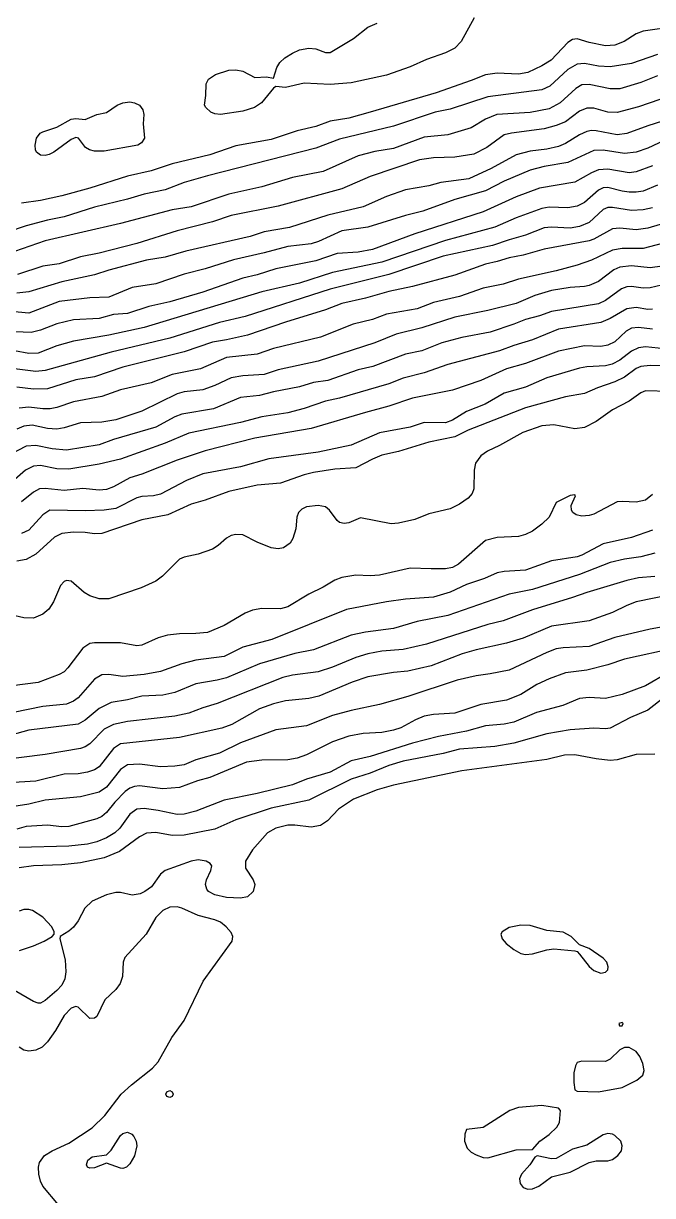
# Model space of a CAD drawing. Extents: x 474277 to 475042, y 254928 to 255625.
# Drawn here: x 474433.03 to 474453.52, y 255432.28 to 255470.44 of the extents above; entities that cross this region are included whole.
import ezdxf

# ---------------------------------------------------------------- set-up
doc = ezdxf.new("R2010")
doc.units = 0
doc.header["$MEASUREMENT"] = 0
doc.layers.add('BaseMapV2_DTM_export_MonNov09090547073261 — entities', color=1, linetype='CONTINUOUS')

msp = doc.modelspace()

# ---------------------------------------------------------------- linework, layer by layer
at = {"layer": 'BaseMapV2_DTM_export_MonNov09090547073261 — entities', "color": 15, "linetype": 'Continuous', "true_color": 0xb7484b}
for points in [[(474447.71, 255470.62, 90.5), (474447.29, 255469.853, 90.5), (474447.081, 255469.639, 90.5), (474446.775, 255469.485, 90.5), (474446.161, 255469.27, 90.5), (474445.625, 255469.022, 90.5), (474444.858, 255468.752, 90.5), (474443.708, 255468.507, 90.5), (474443.018, 255468.452, 90.5), (474442.174, 255468.498, 90.5), (474441.561, 255468.353, 90.5), (474441.254, 255468.383, 90.5), (474441.177, 255468.332, 90.5), (474440.787, 255467.859, 90.5), (474440.553, 255467.706, 90.5), (474440.181, 255467.588, 90.5), (474439.449, 255467.476, 90.5)], [(474454.289, 255470.336, 90.25), (474453.216, 255470.193, 90.25), (474452.986, 255470.1, 90.25), (474452.6, 255469.853, 90.25), (474452.295, 255469.728, 90.25), (474451.989, 255469.709, 90.25), (474451.452, 255469.817, 90.25), (474451.069, 255469.935, 90.25), (474450.915, 255469.92, 90.25), (474450.762, 255469.819, 90.25), (474450.219, 255469.239, 90.25), (474449.918, 255469.058, 90.25), (474449.458, 255468.847, 90.25), (474449.152, 255468.793, 90.25), (474448.462, 255468.82, 90.25), (474448.078, 255468.767, 90.25), (474447.618, 255468.578, 90.25), (474446.468, 255468.179, 90.25), (474444.321, 255467.548, 90.25), (474443.631, 255467.361, 90.25), (474443.018, 255467.258, 90.25), (474442.558, 255467.089, 90.25), (474441.944, 255466.946, 90.25), (474441.101, 255466.666, 90.25), (474439.951, 255466.459, 90.25), (474439.107, 255466.16, 90.25), (474437.88, 255465.868, 90.25), (474437.19, 255465.64, 90.25), (474436.423, 255465.462, 90.25), (474435.197, 255465.075, 90.25), (474434.277, 255464.824, 90.25), (474433.586, 255464.67, 90.25), (474432.973, 255464.585, 90.25)], [(474439.449, 255467.476, 90.5), (474439.26, 255467.495, 90.5), (474439.134, 255467.552, 90.5), (474438.967, 255467.706, 90.5), (474438.929, 255467.783, 90.5), (474438.975, 255468.089, 90.5), (474438.979, 255468.473, 90.5), (474439.062, 255468.626, 90.5), (474439.285, 255468.779, 90.5), (474439.721, 255468.915, 90.5), (474439.951, 255468.932, 90.5), (474440.181, 255468.881, 90.5), (474440.564, 255468.678, 90.5), (474440.947, 255468.698, 90.5), (474441.177, 255468.659, 90.5), (474441.281, 255469.009, 90.5), (474441.377, 255469.163, 90.5), (474441.548, 255469.316, 90.5), (474441.791, 255469.471, 90.5), (474442.021, 255469.576, 90.5), (474442.328, 255469.632, 90.5), (474442.558, 255469.615, 90.5), (474442.864, 255469.499, 90.5), (474443.018, 255469.495, 90.5), (474443.784, 255469.946, 90.5), (474444.244, 255470.321, 90.5), (474444.551, 255470.448, 90.5)], [(474453.676, 255469.427, 90), (474452.832, 255469.136, 90), (474452.142, 255469.026, 90), (474451.759, 255469.045, 90), (474451.299, 255469.138, 90), (474451.069, 255469.11, 90), (474450.762, 255468.936, 90), (474450.175, 255468.396, 90), (474449.918, 255468.28, 90), (474448.155, 255468.051, 90), (474446.928, 255467.651, 90), (474446.44, 255467.552, 90), (474445.088, 255467.099, 90), (474443.324, 255466.676, 90), (474442.558, 255466.377, 90), (474439.022, 255465.482, 90), (474438.264, 255465.263, 90), (474437.65, 255465.022, 90), (474436.96, 255464.876, 90), (474436.423, 255464.715, 90), (474435.35, 255464.462, 90), (474434.353, 255464.142, 90), (474433.816, 255464.037, 90), (474433.126, 255463.85, 90), (474432.513, 255463.64, 90)], [(474453.676, 255468.733, 89.75), (474453.139, 255468.514, 89.75), (474452.449, 255468.31, 89.75), (474452.142, 255468.307, 89.75), (474451.452, 255468.449, 89.75), (474451.222, 255468.436, 89.75), (474451.017, 255468.319, 89.75), (474450.515, 255467.859, 89.75), (474450.148, 255467.661, 89.75), (474449.535, 255467.535, 89.75), (474448.452, 255467.476, 89.75), (474448.08, 255467.322, 89.75), (474447.618, 255467.046, 89.75), (474446.851, 255466.817, 89.75), (474446.085, 255466.732, 89.75), (474445.088, 255466.364, 89.75), (474444.474, 255466.265, 89.75), (474443.938, 255466.13, 89.75), (474442.788, 255465.623, 89.75), (474441.791, 255465.424, 89.75), (474440.794, 255465.115, 89.75), (474439.721, 255464.884, 89.75), (474438.494, 255464.473, 89.75), (474437.88, 255464.374, 89.75), (474436.193, 255463.925, 89.75), (474433.74, 255463.366, 89.75), (474432.743, 255463.016, 89.75)], [(474453.752, 255467.959, 89.5), (474453.062, 255467.726, 89.5), (474452.372, 255467.54, 89.5), (474452.065, 255467.553, 89.5), (474451.605, 255467.686, 89.5), (474451.375, 255467.685, 89.5), (474451.145, 255467.586, 89.5), (474450.685, 255467.239, 89.5), (474450.379, 255467.113, 89.5), (474449.995, 255467.007, 89.5), (474448.922, 255466.869, 89.5), (474448.692, 255466.809, 89.5), (474448.118, 255466.402, 89.5), (474447.695, 255466.185, 89.5), (474447.081, 255466.088, 89.5), (474446.391, 255466.06, 89.5), (474445.931, 255465.998, 89.5), (474444.321, 255465.458, 89.5), (474443.401, 255465.058, 89.5), (474441.331, 255464.489, 89.5), (474439.797, 255464.191, 89.5), (474439.184, 255463.978, 89.5), (474438.034, 255463.687, 89.5), (474436.73, 255463.274, 89.5), (474435.503, 255462.96, 89.5), (474434.89, 255462.836, 89.5), (474434.2, 255462.617, 89.5), (474433.663, 255462.542, 89.5), (474432.839, 255462.262, 89.5)], [(474433.874, 255466.172, 90.5), (474433.74, 255466.141, 90.5), (474433.586, 255466.155, 90.5), (474433.461, 255466.249, 90.5), (474433.424, 255466.326, 90.5), (474433.412, 255466.479, 90.5), (474433.456, 255466.709, 90.5), (474433.575, 255466.862, 90.5), (474433.663, 255466.913, 90.5), (474434.123, 255467.065, 90.5), (474434.583, 255467.326, 90.5), (474434.737, 255467.341, 90.5), (474435.043, 255467.312, 90.5), (474435.427, 255467.47, 90.5), (474435.733, 255467.535, 90.5), (474436.088, 255467.783, 90.5), (474436.272, 255467.859, 90.5), (474436.5, 255467.884, 90.5), (474436.653, 255467.859, 90.5), (474436.807, 255467.779, 90.5), (474436.918, 255467.629, 90.5), (474436.948, 255467.476, 90.5), (474436.932, 255467.169, 90.5), (474436.97, 255466.709, 90.5), (474436.877, 255466.556, 90.5), (474436.762, 255466.479, 90.5), (474435.657, 255466.286, 90.5), (474435.35, 255466.279, 90.5), (474435.186, 255466.326, 90.5), (474435.055, 255466.402, 90.5), (474434.823, 255466.709, 90.5), (474434.737, 255466.727, 90.5), (474434.583, 255466.658, 90.5), (474434.026, 255466.249, 90.5), (474433.874, 255466.172, 90.5)], [(474454.289, 255467.394, 89.25), (474453.369, 255467.106, 89.25), (474452.679, 255466.852, 89.25), (474452.372, 255466.817, 89.25), (474451.682, 255466.948, 89.25), (474451.529, 255466.956, 89.25), (474451.375, 255466.925, 89.25), (474451.145, 255466.818, 89.25), (474450.685, 255466.527, 89.25), (474450.455, 255466.429, 89.25), (474450.072, 255466.345, 89.25), (474449.535, 255466.286, 89.25), (474449.075, 255466.159, 89.25), (474448.269, 255465.712, 89.25), (474447.541, 255465.383, 89.25), (474446.621, 255465.259, 89.25), (474446.238, 255465.156, 89.25), (474445.471, 255465.018, 89.25), (474444.858, 255464.804, 89.25), (474444.091, 255464.472, 89.25), (474442.941, 255464.201, 89.25), (474441.698, 255463.795, 89.25), (474440.871, 255463.65, 89.25), (474440.411, 255463.504, 89.25), (474438.325, 255463.029, 89.25), (474437.65, 255462.829, 89.25), (474437.037, 255462.735, 89.25), (474435.81, 255462.411, 89.25), (474435.35, 255462.253, 89.25), (474434.277, 255462.031, 89.25), (474433.203, 255461.703, 89.25), (474432.82, 255461.66, 89.25)], [(474454.059, 255466.707, 89), (474453.369, 255466.374, 89), (474452.986, 255466.252, 89), (474452.602, 255466.207, 89), (474451.912, 255466.312, 89), (474451.605, 255466.301, 89), (474450.762, 255465.916, 89), (474449.995, 255465.78, 89), (474449.535, 255465.665, 89), (474448.692, 255465.304, 89), (474448.078, 255464.994, 89), (474447.081, 255464.705, 89), (474446.041, 255464.332, 89), (474445.471, 255464.191, 89), (474444.244, 255463.808, 89), (474443.401, 255463.691, 89), (474442.636, 255463.335, 89), (474442.404, 255463.259, 89), (474441.637, 255463.179, 89), (474440.871, 255462.97, 89), (474439.874, 255462.748, 89), (474438.954, 255462.449, 89), (474438.264, 255462.273, 89), (474437.344, 255461.959, 89), (474436.577, 255461.84, 89), (474435.81, 255461.526, 89), (474435.197, 255461.501, 89), (474434.2, 255461.385, 89), (474433.203, 255461.006, 89), (474432.283, 255461.091, 89)], [(474453.522, 255465.802, 88.75), (474452.986, 255465.603, 88.75), (474452.755, 255465.575, 88.75), (474452.065, 255465.69, 88.75), (474451.759, 255465.668, 88.75), (474451.529, 255465.581, 88.75), (474450.992, 255465.271, 88.75), (474449.842, 255465.075, 88.75), (474449.075, 255464.79, 88.75), (474448.002, 255464.308, 88.75), (474445.778, 255463.585, 88.75), (474444.398, 255463.081, 88.75), (474443.938, 255462.996, 88.75), (474443.248, 255462.949, 88.75), (474442.558, 255462.713, 88.75), (474441.254, 255462.454, 88.75), (474440.641, 255462.252, 88.75), (474440.181, 255462.151, 88.75), (474438.877, 255461.685, 88.75), (474437.804, 255461.381, 88.75), (474437.114, 255461.225, 88.75), (474436.423, 255460.994, 88.75), (474435.963, 255460.958, 88.75), (474435.503, 255460.838, 88.75), (474434.66, 255460.791, 88.75), (474434.123, 255460.66, 88.75), (474433.586, 255460.457, 88.75), (474433.28, 255460.376, 88.75), (474432.513, 255460.412, 88.75)], [(474453.676, 255465.171, 88.5), (474453.216, 255464.983, 88.5), (474452.986, 255464.944, 88.5), (474452.755, 255464.946, 88.5), (474452.525, 255464.975, 88.5), (474452.065, 255465.101, 88.5), (474451.912, 255465.092, 88.5), (474451.759, 255465.014, 88.5), (474451.299, 255464.605, 88.5), (474451.069, 255464.487, 88.5), (474450.762, 255464.441, 88.5), (474450.148, 255464.454, 88.5), (474449.918, 255464.41, 88.5), (474449.075, 255464.108, 88.5), (474448.385, 255463.803, 88.5), (474446.775, 255463.377, 88.5), (474444.704, 255462.667, 88.5), (474443.094, 255462.336, 88.5), (474442.021, 255461.986, 88.5), (474440.794, 255461.696, 88.5), (474436.96, 255460.543, 88.5), (474435.81, 255460.294, 88.5), (474434.66, 255460.096, 88.5), (474434.123, 255459.938, 88.5), (474433.51, 255459.702, 88.5), (474433.203, 255459.694, 88.5), (474432.743, 255459.783, 88.5)], [(474453.522, 255464.432, 88.25), (474453.216, 255464.376, 88.25), (474452.832, 255464.354, 88.25), (474452.219, 255464.451, 88.25), (474452.065, 255464.45, 88.25), (474451.912, 255464.384, 88.25), (474451.452, 255463.959, 88.25), (474451.145, 255463.823, 88.25), (474450.839, 255463.779, 88.25), (474450.225, 255463.806, 88.25), (474449.995, 255463.787, 88.25), (474449.382, 255463.545, 88.25), (474448.845, 255463.397, 88.25), (474448.308, 255463.206, 88.25), (474446.698, 255462.859, 88.25), (474444.935, 255462.263, 88.25), (474443.018, 255461.793, 88.25), (474440.257, 255460.898, 88.25), (474439.414, 255460.698, 88.25), (474437.804, 255460.191, 88.25), (474435.887, 255459.74, 88.25), (474433.74, 255459.139, 88.25), (474433.433, 255459.109, 88.25), (474432.743, 255459.199, 88.25)], [(474454.059, 255463.982, 88), (474453.369, 255463.775, 88), (474452.986, 255463.724, 88), (474452.449, 255463.777, 88), (474452.219, 255463.754, 88), (474451.605, 255463.415, 88), (474451.452, 255463.359, 88), (474449.995, 255463.094, 88), (474449.305, 255462.897, 88), (474448.845, 255462.81, 88), (474448.462, 255462.686, 88), (474448.078, 255462.607, 88), (474447.081, 255462.245, 88), (474445.701, 255461.88, 88), (474444.935, 255461.712, 88), (474444.168, 255461.49, 88), (474443.401, 255461.321, 88), (474442.864, 255461.119, 88), (474441.561, 255460.718, 88), (474440.334, 255460.295, 88), (474439.644, 255460.136, 88), (474439.184, 255460.066, 88), (474438.264, 255459.746, 88), (474436.27, 255459.247, 88), (474435.35, 255458.932, 88), (474434.737, 255458.838, 88), (474433.816, 255458.546, 88), (474433.356, 255458.53, 88), (474432.82, 255458.6, 88)], [(474454.289, 255463.392, 87.75), (474453.216, 255463.114, 87.75), (474452.525, 255463.115, 87.75), (474452.219, 255463.063, 87.75), (474451.529, 255462.731, 87.75), (474451.069, 255462.57, 87.75), (474450.379, 255462.383, 87.75), (474449.152, 255462.116, 87.75), (474448.652, 255461.955, 87.75), (474448.002, 255461.82, 87.75), (474447.235, 255461.55, 87.75), (474446.391, 255461.357, 87.75), (474445.855, 255461.151, 87.75), (474444.858, 255460.973, 87.75), (474444.398, 255460.796, 87.75), (474443.774, 255460.652, 87.75), (474442.711, 255460.22, 87.75), (474441.177, 255459.857, 87.75), (474440.641, 255459.67, 87.75), (474439.644, 255459.563, 87.75), (474438.8, 255459.192, 87.75), (474437.88, 255459.005, 87.75), (474437.19, 255458.735, 87.75), (474436.193, 255458.507, 87.75), (474435.58, 255458.291, 87.75), (474434.66, 255458.12, 87.75), (474434.123, 255457.937, 87.75), (474433.9, 255457.891, 87.75), (474433.663, 255457.891, 87.75), (474433.203, 255457.951, 87.75), (474432.896, 255457.914, 87.75)], [(474453.829, 255462.541, 87.5), (474453.446, 255462.486, 87.5), (474452.832, 255462.55, 87.5), (474452.449, 255462.509, 87.5), (474452.258, 255462.415, 87.5), (474451.759, 255462.042, 87.5), (474451.452, 255461.911, 87.5), (474451.299, 255461.875, 87.5), (474450.839, 255461.845, 87.5), (474450.225, 255461.741, 87.5), (474449.688, 255461.58, 87.5), (474449.075, 255461.324, 87.5), (474448.155, 255461.091, 87.5), (474447.081, 255460.879, 87.5), (474446.008, 255460.529, 87.5), (474445.165, 255460.321, 87.5), (474444.474, 255460.038, 87.5), (474442.634, 255459.44, 87.5), (474441.331, 255459.164, 87.5), (474440.871, 255459.014, 87.5), (474440.181, 255458.966, 87.5), (474439.797, 255458.899, 87.5), (474439.26, 255458.648, 87.5), (474438.877, 255458.514, 87.5), (474438.264, 255458.44, 87.5), (474438.034, 255458.379, 87.5), (474436.884, 255457.816, 87.5), (474436.04, 255457.539, 87.5), (474435.58, 255457.458, 87.5), (474434.893, 255457.431, 87.5), (474434.353, 255457.269, 87.5), (474434.123, 255457.233, 87.5), (474433.816, 255457.249, 87.5), (474433.311, 255457.355, 87.5), (474433.05, 255457.328, 87.5), (474432.82, 255457.228, 87.5)], [(474454.366, 255462.044, 87.25), (474453.446, 255461.832, 87.25), (474453.216, 255461.822, 87.25), (474452.832, 255461.876, 87.25), (474452.679, 255461.864, 87.25), (474452.511, 255461.802, 87.25), (474451.989, 255461.42, 87.25), (474451.759, 255461.31, 87.25), (474450.225, 255461.064, 87.25), (474449.842, 255460.919, 87.25), (474449.378, 255460.805, 87.25), (474448.998, 255460.645, 87.25), (474448.232, 255460.385, 87.25), (474447.311, 255460.217, 87.25), (474446.653, 255460.038, 87.25), (474446.008, 255459.784, 87.25), (474445.471, 255459.674, 87.25), (474444.406, 255459.271, 87.25), (474443.938, 255459.158, 87.25), (474442.941, 255458.813, 87.25), (474442.481, 255458.744, 87.25), (474442.021, 255458.608, 87.25), (474441.177, 255458.446, 87.25), (474440.717, 255458.325, 87.25), (474440.104, 255458.258, 87.25), (474439.222, 255457.891, 87.25), (474438.187, 255457.721, 87.25), (474437.957, 255457.635, 87.25), (474437.344, 255457.294, 87.25), (474435.963, 255456.898, 87.25), (474435.503, 255456.725, 87.25), (474434.43, 255456.546, 87.25), (474433.97, 255456.588, 87.25), (474433.433, 255456.7, 87.25), (474433.126, 255456.674, 87.25), (474431.593, 255455.882, 87.25)], [(474453.522, 255461.135, 87), (474453.369, 255461.13, 87), (474452.986, 255461.189, 87), (474452.679, 255461.153, 87), (474452.142, 255460.833, 87), (474451.835, 255460.701, 87), (474450.455, 255460.488, 87), (474449.612, 255460.143, 87), (474448.998, 255459.959, 87), (474448.538, 255459.778, 87), (474446.851, 255459.337, 87), (474446.085, 255459.065, 87), (474445.395, 255458.893, 87), (474444.935, 255458.708, 87), (474443.324, 255458.238, 87), (474442.864, 255458.142, 87), (474442.174, 255457.904, 87), (474441.637, 255457.766, 87), (474440.794, 255457.633, 87), (474440.104, 255457.449, 87), (474438.417, 255457.098, 87), (474437.65, 255456.77, 87), (474436.193, 255456.255, 87), (474435.503, 255456.094, 87), (474434.507, 255455.929, 87), (474434.123, 255455.935, 87), (474433.586, 255456.043, 87), (474433.356, 255456.02, 87), (474433.1, 255455.898, 87), (474432.755, 255455.591, 87)], [(474453.522, 255460.487, 86.75), (474453.062, 255460.543, 86.75), (474452.832, 255460.513, 86.75), (474452.657, 255460.422, 86.75), (474452.295, 255460.075, 86.75), (474452.065, 255459.961, 86.75), (474451.835, 255459.92, 86.75), (474451.299, 255459.943, 86.75), (474450.455, 255459.77, 86.75), (474449.382, 255459.368, 86.75), (474448.768, 255459.192, 86.75), (474447.925, 255458.816, 86.75), (474447.005, 255458.497, 86.75), (474445.701, 255458.236, 86.75), (474444.935, 255457.977, 86.75), (474444.168, 255457.776, 86.75), (474442.404, 255457.247, 86.75), (474440.564, 255456.934, 86.75), (474438.954, 255456.521, 86.75), (474438.034, 255456.218, 86.75), (474436.884, 255455.768, 86.75), (474436.5, 255455.646, 86.75), (474435.963, 255455.357, 86.75), (474435.733, 255455.265, 86.75), (474435.503, 255455.241, 86.75), (474434.967, 255455.293, 86.75), (474434.353, 255455.23, 86.75), (474433.74, 255455.298, 86.75), (474433.555, 255455.284, 86.75), (474433.356, 255455.182, 86.75), (474432.973, 255454.862, 86.75)], [(474453.906, 255459.848, 86.5), (474453.292, 255459.912, 86.5), (474453.062, 255459.874, 86.5), (474452.832, 255459.766, 86.5), (474452.449, 255459.477, 86.5), (474452.206, 255459.348, 86.5), (474451.989, 255459.296, 86.5), (474451.375, 255459.256, 86.5), (474451.145, 255459.211, 86.5), (474450.072, 255458.901, 86.5), (474449.382, 255458.6, 86.5), (474448.692, 255458.407, 86.5), (474448.065, 255458.045, 86.5), (474447.465, 255457.805, 86.5), (474447.005, 255457.526, 86.5), (474446.775, 255457.431, 86.5), (474446.085, 255457.447, 86.5), (474445.625, 255457.298, 86.5), (474444.628, 255457.11, 86.5), (474443.708, 255456.708, 86.5), (474442.634, 255456.476, 86.5), (474441.024, 255456.262, 86.5), (474440.104, 255456.008, 86.5), (474438.877, 255455.772, 86.5), (474438.34, 255455.556, 86.5), (474437.497, 255455.118, 86.5), (474437.267, 255455.061, 86.5), (474436.884, 255455.034, 86.5), (474436.73, 255454.996, 86.5), (474436.04, 255454.646, 86.5), (474435.657, 255454.594, 86.5), (474435.043, 255454.576, 86.5), (474433.893, 255454.589, 86.5), (474433.666, 255454.441, 86.5), (474433.203, 255453.944, 86.5), (474432.973, 255453.83, 86.5)], [(474454.902, 255459.264, 86.25), (474453.446, 255459.301, 86.25), (474453.139, 255459.265, 86.25), (474452.986, 255459.2, 86.25), (474452.602, 255458.923, 86.25), (474452.295, 255458.767, 86.25), (474451.729, 255458.581, 86.25), (474451.299, 255458.396, 86.25), (474450.685, 255458.279, 86.25), (474449.382, 255457.921, 86.25), (474447.513, 255457.201, 86.25), (474447.081, 255456.975, 86.25), (474446.238, 255456.806, 86.25), (474445.241, 255456.498, 86.25), (474444.704, 255456.378, 86.25), (474444.398, 255456.255, 86.25), (474443.861, 255455.971, 86.25), (474443.171, 255455.924, 86.25), (474442.481, 255455.824, 86.25), (474442.174, 255455.743, 86.25), (474441.407, 255455.467, 86.25), (474440.641, 255455.402, 86.25), (474439.721, 255455.202, 86.25), (474438.954, 255454.916, 86.25), (474438.494, 255454.784, 86.25), (474437.736, 255454.441, 86.25), (474436.884, 255454.281, 86.25), (474435.58, 255453.83, 86.25), (474435.35, 255453.819, 86.25), (474435.043, 255453.864, 86.25), (474434.66, 255453.873, 86.25), (474434.277, 255453.833, 86.25), (474434.046, 255453.715, 86.25), (474433.433, 255453.157, 86.25), (474433.126, 255452.987, 86.25), (474432.82, 255452.932, 86.25)], [(474454.059, 255458.457, 86), (474453.292, 255458.477, 86), (474453.139, 255458.412, 86), (474452.755, 255458.143, 86), (474452.219, 255457.864, 86), (474451.682, 255457.475, 86), (474451.299, 255457.287, 86), (474450.992, 255457.239, 86), (474450.302, 255457.37, 86), (474449.918, 255457.342, 86), (474449.298, 255457.125, 86), (474448.538, 255456.694, 86), (474448.145, 255456.511, 86), (474447.924, 255456.358, 86), (474447.752, 255456.128, 86), (474447.708, 255455.898, 86), (474447.704, 255455.284, 86), (474447.646, 255455.131, 86), (474447.515, 255454.978, 86), (474447.235, 255454.788, 86), (474446.928, 255454.639, 86), (474446.238, 255454.469, 86), (474445.778, 255454.292, 86), (474445.241, 255454.168, 86), (474445.011, 255454.151, 86), (474444.014, 255454.345, 86), (474443.631, 255454.185, 86), (474443.478, 255454.154, 86), (474443.324, 255454.195, 86), (474443.248, 255454.251, 86), (474443.004, 255454.594, 86), (474442.864, 255454.705, 86), (474442.634, 255454.749, 86), (474442.251, 255454.704, 86), (474442.097, 255454.626, 86), (474441.994, 255454.518, 86), (474441.933, 255454.364, 86), (474441.899, 255453.981, 86), (474441.807, 255453.674, 86), (474441.714, 255453.519, 86), (474441.505, 255453.367, 86), (474441.331, 255453.334, 86), (474441.101, 255453.367, 86), (474440.641, 255453.554, 86), (474440.181, 255453.786, 86), (474439.951, 255453.804, 86), (474439.797, 255453.77, 86), (474439.644, 255453.682, 86), (474439.377, 255453.444, 86), (474439.184, 255453.321, 86), (474438.724, 255453.165, 86), (474438.264, 255453.067, 86), (474438.11, 255452.994, 86), (474437.561, 255452.447, 86), (474437.344, 255452.284, 86), (474436.87, 255452.064, 86), (474435.81, 255451.711, 86), (474435.503, 255451.708, 86), (474435.197, 255451.799, 86), (474435.011, 255451.911, 86), (474434.583, 255452.279, 86), (474434.43, 255452.305, 86), (474434.353, 255452.266, 86), (474434.244, 255452.141, 86), (474434.009, 255451.604, 86), (474433.859, 255451.374, 86), (474433.663, 255451.202, 86), (474433.356, 255451.071, 86), (474433.05, 255451.082, 86), (474432.436, 255451.233, 86)], [(474453.522, 255455.105, 85.75), (474453.292, 255454.921, 85.75), (474452.986, 255454.848, 85.75), (474452.525, 255454.877, 85.75), (474452.372, 255454.861, 85.75), (474451.605, 255454.462, 85.75), (474451.452, 255454.416, 85.75), (474451.222, 255454.402, 85.75), (474451.031, 255454.441, 85.75), (474450.924, 255454.518, 85.75), (474450.878, 255454.594, 85.75), (474450.874, 255454.748, 85.75), (474451.015, 255455.054, 85.75), (474450.992, 255455.097, 85.75), (474450.839, 255455.065, 85.75), (474450.379, 255454.847, 85.75), (474450.155, 255454.364, 85.75), (474449.913, 255454.134, 85.75), (474449.612, 255453.908, 85.75), (474449.382, 255453.797, 85.75), (474449.152, 255453.736, 85.75), (474448.462, 255453.707, 85.75), (474448.078, 255453.603, 85.75), (474447.203, 255452.831, 85.75), (474447.005, 255452.725, 85.75), (474446.775, 255452.687, 85.75), (474446.315, 255452.68, 85.75), (474445.625, 255452.706, 85.75), (474444.628, 255452.477, 85.75), (474444.321, 255452.456, 85.75), (474443.861, 255452.476, 85.75), (474443.401, 255452.404, 85.75), (474443.171, 255452.313, 85.75), (474442.788, 255452.081, 85.75), (474442.328, 255451.857, 85.75), (474441.637, 255451.442, 85.75), (474441.407, 255451.384, 85.75), (474440.794, 255451.394, 85.75), (474440.487, 255451.333, 85.75), (474440.257, 255451.234, 85.75), (474439.568, 255450.837, 85.75), (474439.03, 255450.613, 85.75), (474438.647, 255450.573, 85.75), (474438.11, 255450.567, 85.75), (474437.727, 255450.518, 85.75), (474437.42, 255450.438, 85.75), (474436.884, 255450.202, 85.75), (474436.73, 255450.172, 85.75), (474436.193, 255450.272, 85.75), (474435.35, 255450.276, 85.75), (474435.197, 255450.252, 85.75), (474434.967, 255450.103, 85.75), (474434.48, 255449.457, 85.75), (474434.353, 255449.331, 85.75), (474434.2, 255449.239, 85.75), (474433.51, 255448.978, 85.75), (474432.666, 255448.869, 85.75)], [(474453.522, 255453.942, 85.5), (474452.832, 255453.698, 85.5), (474451.912, 255453.494, 85.5), (474451.222, 255453.131, 85.5), (474451.069, 255453.077, 85.5), (474450.225, 255452.946, 85.5), (474449.382, 255452.636, 85.5), (474448.692, 255452.598, 85.5), (474448.462, 255452.552, 85.5), (474448.049, 255452.371, 85.5), (474447.465, 255452.171, 85.5), (474446.928, 255451.923, 85.5), (474446.391, 255451.758, 85.5), (474445.471, 255451.692, 85.5), (474444.858, 255451.613, 85.5), (474443.554, 255451.363, 85.5), (474441.116, 255450.377, 85.5), (474440.181, 255450.132, 85.5), (474439.567, 255449.826, 85.5), (474438.647, 255449.714, 85.5), (474438.187, 255449.588, 85.5), (474437.497, 255449.336, 85.5), (474436.96, 255449.241, 85.5), (474436.27, 255449.175, 85.5), (474435.81, 255449.241, 85.5), (474435.58, 255449.232, 85.5), (474435.35, 255449.095, 85.5), (474434.813, 255448.48, 85.5), (474434.66, 255448.371, 85.5), (474434.43, 255448.277, 85.5), (474433.663, 255448.203, 85.5), (474431.746, 255447.81, 85.5)], [(474453.599, 255453.193, 85.25), (474453.139, 255453.077, 85.25), (474452.602, 255452.996, 85.25), (474452.142, 255452.889, 85.25), (474451.145, 255452.499, 85.25), (474449.612, 255452.005, 85.25), (474448.845, 255451.857, 85.25), (474446.851, 255451.166, 85.25), (474445.855, 255450.97, 85.25), (474445.088, 255450.735, 85.25), (474444.168, 255450.621, 85.25), (474443.708, 255450.521, 85.25), (474442.481, 255450.05, 85.25), (474441.867, 255449.928, 85.25), (474440.717, 255449.59, 85.25), (474439.644, 255449.138, 85.25), (474439.337, 255449.054, 85.25), (474438.647, 255448.937, 85.25), (474437.957, 255448.655, 85.25), (474437.574, 255448.569, 85.25), (474436.884, 255448.532, 85.25), (474436.423, 255448.414, 85.25), (474435.887, 255448.333, 85.25), (474435.503, 255448.132, 85.25), (474435.043, 255447.75, 85.25), (474434.813, 255447.629, 85.25), (474433.203, 255447.433, 85.25), (474431.363, 255446.925, 85.25)], [(474453.599, 255452.435, 85), (474453.062, 255452.391, 85), (474452.679, 255452.301, 85), (474451.375, 255451.917, 85), (474450.915, 255451.747, 85), (474449.612, 255451.348, 85), (474448.659, 255450.99, 85), (474448.155, 255450.866, 85), (474446.161, 255450.225, 85), (474445.395, 255450.057, 85), (474444.704, 255450.006, 85), (474444.244, 255449.912, 85), (474443.861, 255449.797, 85), (474443.094, 255449.478, 85), (474442.634, 255449.33, 85), (474441.791, 255449.218, 85), (474441.484, 255449.147, 85), (474439.337, 255448.295, 85), (474438.877, 255448.162, 85), (474438.417, 255447.98, 85), (474437.957, 255447.881, 85), (474436.423, 255447.709, 85), (474435.963, 255447.61, 85), (474435.661, 255447.463, 85), (474435.197, 255446.99, 85), (474435.043, 255446.887, 85), (474434.89, 255446.831, 85), (474433.74, 255446.639, 85), (474432.283, 255446.456, 85)], [(474454.212, 255451.853, 84.75), (474452.986, 255451.608, 84.75), (474452.679, 255451.491, 84.75), (474452.219, 255451.257, 84.75), (474451.452, 255450.991, 84.75), (474450.225, 255450.821, 84.75), (474449.305, 255450.421, 84.75), (474448.768, 255450.261, 84.75), (474447.772, 255450.045, 84.75), (474447.317, 255449.917, 84.75), (474446.315, 255449.521, 84.75), (474445.548, 255449.353, 84.75), (474445.088, 255449.309, 84.75), (474444.244, 255449.167, 84.75), (474443.736, 255448.997, 84.75), (474442.655, 255448.537, 84.75), (474442.323, 255448.46, 84.75), (474441.561, 255448.387, 84.75), (474441.177, 255448.288, 84.75), (474440.717, 255448.119, 84.75), (474439.821, 255447.617, 84.75), (474439.49, 255447.498, 84.75), (474438.11, 255447.19, 84.75), (474436.193, 255446.98, 84.75), (474435.963, 255446.833, 84.75), (474435.494, 255446.237, 84.75), (474435.35, 255446.139, 84.75), (474435.12, 255446.057, 84.75), (474434.813, 255446.006, 84.75), (474434.353, 255445.996, 84.75), (474433.433, 255445.765, 84.75), (474431.976, 255445.681, 84.75)], [(474453.982, 255450.816, 84.5), (474453.446, 255450.721, 84.5), (474452.295, 255450.448, 84.5), (474451.452, 255450.155, 84.5), (474450.609, 255450.115, 84.5), (474450.379, 255450.077, 84.5), (474450.072, 255449.962, 84.5), (474448.845, 255449.381, 84.5), (474448.232, 255449.259, 84.5), (474447.772, 255449.203, 84.5), (474447.158, 255449.057, 84.5), (474445.548, 255448.527, 84.5), (474444.628, 255448.26, 84.5), (474443.708, 255448.073, 84.5), (474443.094, 255447.909, 84.5), (474442.251, 255447.571, 84.5), (474441.254, 255447.441, 84.5), (474440.104, 255447.017, 84.5), (474439.414, 255446.678, 84.5), (474438.647, 255446.467, 84.5), (474438.264, 255446.306, 84.5), (474437.957, 255446.253, 84.5), (474437.497, 255446.232, 84.5), (474436.807, 255446.318, 84.5), (474436.423, 255446.301, 84.5), (474436.193, 255446.145, 84.5), (474435.733, 255445.578, 84.5), (474435.503, 255445.408, 84.5), (474434.89, 255445.255, 84.5), (474433.74, 255445.151, 84.5), (474433.203, 255445.02, 84.5), (474431.746, 255444.79, 84.5)], [(474454.289, 255450.109, 84.25), (474452.602, 255449.745, 84.25), (474452.065, 255449.559, 84.25), (474451.375, 255449.388, 84.25), (474450.685, 255449.293, 84.25), (474450.148, 255449.1, 84.25), (474449.752, 255448.92, 84.25), (474449.228, 255448.594, 84.25), (474448.768, 255448.404, 84.25), (474447.925, 255448.266, 84.25), (474447.081, 255447.983, 84.25), (474446.391, 255447.937, 84.25), (474446.085, 255447.883, 84.25), (474445.802, 255447.77, 84.25), (474445.318, 255447.504, 84.25), (474445.088, 255447.43, 84.25), (474444.704, 255447.349, 84.25), (474444.091, 255447.324, 84.25), (474443.631, 255447.235, 84.25), (474443.094, 255447.047, 84.25), (474442.251, 255446.625, 84.25), (474441.944, 255446.52, 84.25), (474441.637, 255446.464, 84.25), (474440.794, 255446.458, 84.25), (474440.292, 255446.39, 84.25), (474439.107, 255445.888, 84.25), (474438.699, 255445.776, 84.25), (474438.11, 255445.567, 84.25), (474437.574, 255445.52, 84.25), (474436.807, 255445.613, 84.25), (474436.653, 255445.6, 84.25), (474436.5, 255445.541, 84.25), (474436.347, 255445.436, 84.25), (474436.006, 255445.086, 84.25), (474435.733, 255444.752, 84.25), (474435.58, 255444.623, 84.25), (474435.427, 255444.547, 84.25), (474434.507, 255444.289, 84.25), (474434.277, 255444.284, 84.25), (474433.816, 255444.336, 84.25), (474433.126, 255444.292, 84.25), (474432.82, 255444.202, 84.25)], [(474454.043, 255449.304, 84), (474453.292, 255448.876, 84), (474452.525, 255448.593, 84), (474451.989, 255448.463, 84), (474451.452, 255448.495, 84), (474451.145, 255448.465, 84), (474450.599, 255448.23, 84), (474449.74, 255448, 84), (474448.998, 255447.688, 84), (474448.692, 255447.628, 84), (474448.078, 255447.571, 84), (474447.465, 255447.396, 84), (474446.545, 255447.221, 84), (474445.701, 255447.007, 84), (474444.321, 255446.57, 84), (474443.708, 255446.427, 84), (474443.018, 255446.059, 84), (474442.251, 255445.836, 84), (474441.791, 255445.651, 84), (474440.641, 255445.363, 84), (474439.567, 255445.149, 84), (474438.647, 255444.792, 84), (474438.264, 255444.695, 84), (474438.034, 255444.68, 84), (474437.42, 255444.816, 84), (474436.96, 255444.874, 84), (474436.73, 255444.854, 84), (474436.5, 255444.695, 84), (474436.167, 255444.243, 84), (474436.007, 255444.09, 84), (474435.733, 255443.921, 84), (474435.427, 255443.794, 84), (474435.12, 255443.718, 84), (474434.507, 255443.652, 84), (474432.896, 255443.611, 84)], [(474453.906, 255448.509, 83.75), (474453.369, 255448.084, 83.75), (474452.805, 255447.847, 83.75), (474452.142, 255447.5, 83.75), (474451.989, 255447.477, 83.75), (474451.605, 255447.498, 83.75), (474450.839, 255447.445, 83.75), (474450.072, 255447.305, 83.75), (474448.997, 255447.003, 83.75), (474448.385, 255446.899, 83.75), (474447.235, 255446.809, 83.75), (474446.698, 255446.67, 83.75), (474445.395, 255446.418, 83.75), (474444.935, 255446.282, 83.75), (474444.321, 255446.028, 83.75), (474443.708, 255445.83, 83.75), (474442.328, 255445.153, 83.75), (474441.101, 255444.885, 83.75), (474439.951, 255444.515, 83.75), (474439.26, 255444.202, 83.75), (474438.264, 255444.007, 83.75), (474437.88, 255444.004, 83.75), (474437.344, 255444.098, 83.75), (474437.037, 255444.075, 83.75), (474436.807, 255443.953, 83.75), (474436.159, 255443.476, 83.75), (474435.657, 255443.277, 83.75), (474434.89, 255443.106, 83.75), (474434.277, 255443.045, 83.75), (474433.356, 255443.011, 83.75), (474432.896, 255442.943, 83.75)], [(474453.599, 255446.643, 83.5), (474452.986, 255446.638, 83.5), (474452.372, 255446.467, 83.5), (474452.142, 255446.444, 83.5), (474451.682, 255446.495, 83.5), (474450.992, 255446.622, 83.5), (474450.656, 255446.62, 83.5), (474450.072, 255446.474, 83.5), (474447.311, 255446.106, 83.5), (474445.088, 255445.643, 83.5), (474444.551, 255445.483, 83.5), (474443.784, 255445.184, 83.5), (474443.287, 255444.856, 83.5), (474442.93, 255444.473, 83.5), (474442.711, 255444.329, 83.5), (474442.404, 255444.273, 83.5), (474441.867, 255444.34, 83.5), (474441.637, 255444.34, 83.5), (474441.254, 255444.24, 83.5), (474440.976, 255444.09, 83.5), (474440.487, 255443.536, 83.5), (474440.263, 255443.169, 83.5), (474440.267, 255442.939, 83.5), (474440.514, 255442.556, 83.5), (474440.571, 255442.403, 83.5), (474440.511, 255442.173, 83.5), (474440.334, 255442.003, 83.5), (474440.104, 255441.955, 83.5), (474439.644, 255441.979, 83.5), (474439.26, 255442.071, 83.5), (474439.064, 255442.173, 83.5), (474439, 255442.249, 83.5), (474438.966, 255442.403, 83.5), (474438.998, 255442.556, 83.5), (474439.14, 255442.863, 83.5), (474439.162, 255443.016, 83.5), (474439.115, 255443.093, 83.5), (474438.979, 255443.169, 83.5), (474438.724, 255443.204, 83.5), (474438.494, 255443.163, 83.5), (474437.65, 255442.861, 83.5), (474437.497, 255442.741, 83.5), (474437.199, 255442.326, 83.5), (474436.99, 255442.173, 83.5), (474436.829, 255442.096, 83.5), (474436.577, 255442.058, 83.5), (474436.193, 255442.148, 83.5), (474436.04, 255442.148, 83.5), (474435.733, 255442.065, 83.5), (474435.273, 255441.86, 83.5), (474435.034, 255441.636, 83.5), (474434.813, 255441.226, 83.5), (474434.66, 255441.017, 83.5), (474434.507, 255440.883, 83.5), (474434.233, 255440.716, 83.5), (474434.222, 255440.639, 83.5), (474434.39, 255439.949, 83.5), (474434.409, 255439.566, 83.5), (474434.375, 255439.336, 83.5), (474434.277, 255439.13, 83.5), (474434.123, 255438.954, 83.5), (474433.74, 255438.625, 83.5), (474433.586, 255438.546, 83.5), (474433.51, 255438.54, 83.5), (474433.356, 255438.591, 83.5), (474432.743, 255438.951, 83.5)], [(474434.173, 255431.975, 83.25), (474433.666, 255432.588, 83.25), (474433.592, 255432.742, 83.25), (474433.537, 255432.972, 83.25), (474433.52, 255433.202, 83.25), (474433.551, 255433.355, 83.25), (474433.72, 255433.585, 83.25), (474433.97, 255433.734, 83.25), (474434.507, 255433.978, 83.25), (474435.273, 255434.478, 83.25), (474435.686, 255434.888, 83.25), (474436.214, 255435.579, 83.25), (474436.551, 255435.885, 83.25), (474437.236, 255436.422, 83.25), (474437.42, 255436.628, 83.25), (474437.87, 255437.419, 83.25), (474438.264, 255437.98, 83.25), (474438.889, 255439.259, 83.25), (474439.826, 255440.562, 83.25), (474439.852, 255440.716, 83.25), (474439.797, 255440.844, 83.25), (474439.637, 255441.023, 83.25), (474439.445, 255441.176, 83.25), (474439.27, 255441.253, 83.25), (474438.724, 255441.393, 83.25), (474438.187, 255441.634, 83.25), (474438.034, 255441.673, 83.25), (474437.804, 255441.662, 83.25), (474437.574, 255441.557, 83.25), (474437.344, 255441.327, 83.25), (474437.033, 255440.793, 83.25), (474436.329, 255440.026, 83.25), (474436.28, 255439.872, 83.25), (474436.259, 255439.412, 83.25), (474436.181, 255439.182, 83.25), (474436.04, 255438.988, 83.25), (474435.687, 255438.646, 83.25), (474435.427, 255438.112, 83.25), (474435.35, 255438.05, 83.25), (474435.197, 255438.041, 83.25), (474434.813, 255438.415, 83.25), (474434.737, 255438.431, 83.25), (474434.583, 255438.376, 83.25), (474434.353, 255438.143, 83.25), (474434.078, 255437.649, 83.25), (474433.816, 255437.28, 83.25), (474433.64, 255437.112, 83.25), (474433.433, 255437.009, 83.25), (474433.203, 255436.981, 83.25), (474433.05, 255437.016, 83.25), (474432.893, 255437.112, 83.25)], [(474432.907, 255440.256, 83.5), (474433.356, 255440.404, 83.5), (474433.703, 255440.562, 83.5), (474433.968, 255440.716, 83.5), (474434.038, 255440.793, 83.5), (474434.034, 255440.869, 83.5), (474433.956, 255441.023, 83.5), (474433.663, 255441.339, 83.5), (474433.329, 255441.559, 83.5), (474433.203, 255441.596, 83.5), (474433.05, 255441.592, 83.5), (474432.896, 255441.535, 83.5)], [(474451.989, 255439.546, 83.25), (474452.065, 255439.63, 83.25), (474452.077, 255439.719, 83.25), (474452.026, 255439.872, 83.25), (474451.912, 255440.007, 83.25), (474451.452, 255440.323, 83.25), (474451.145, 255440.436, 83.25), (474450.865, 255440.716, 83.25), (474450.609, 255440.858, 83.25), (474450.072, 255440.904, 83.25), (474449.535, 255441.067, 83.25), (474449.228, 255441.082, 83.25), (474448.845, 255441.005, 83.25), (474448.622, 255440.869, 83.25), (474448.579, 255440.793, 83.25), (474448.627, 255440.639, 83.25), (474448.757, 255440.486, 83.25), (474448.998, 255440.288, 83.25), (474449.228, 255440.158, 83.25), (474449.382, 255440.127, 83.25), (474449.612, 255440.145, 83.25), (474450.072, 255440.283, 83.25), (474450.302, 255440.315, 83.25), (474450.992, 255440.246, 83.25), (474451.069, 255440.218, 83.25), (474451.145, 255440.138, 83.25), (474451.452, 255439.737, 83.25), (474451.605, 255439.603, 83.25), (474451.835, 255439.52, 83.25), (474451.989, 255439.546, 83.25)], [(474452.525, 255437.799, 83.25), (474452.565, 255437.879, 83.25), (474452.525, 255437.91, 83.25), (474452.424, 255437.879, 83.25), (474452.447, 255437.802, 83.25), (474452.525, 255437.799, 83.25)], [(474451.759, 255435.655, 83.25), (474452.525, 255435.792, 83.25), (474453.01, 255436.039, 83.25), (474453.204, 255436.192, 83.25), (474453.243, 255436.345, 83.25), (474453.204, 255436.575, 83.25), (474453.103, 255436.805, 83.25), (474452.986, 255436.964, 83.25), (474452.755, 255437.094, 83.25), (474452.602, 255437.095, 83.25), (474452.449, 255437.02, 83.25), (474452.142, 255436.721, 83.25), (474451.989, 255436.641, 83.25), (474451.222, 255436.65, 83.25), (474451.069, 255436.613, 83.25), (474451.008, 255436.499, 83.25), (474450.96, 255436.269, 83.25), (474450.955, 255435.962, 83.25), (474450.992, 255435.719, 83.25), (474451.069, 255435.672, 83.25), (474451.759, 255435.655, 83.25)], [(474437.873, 255435.502, 83.5), (474437.804, 255435.475, 83.5), (474437.699, 255435.502, 83.5), (474437.665, 255435.579, 83.5), (474437.706, 255435.655, 83.5), (474437.804, 255435.694, 83.5), (474437.88, 255435.656, 83.5), (474437.903, 255435.579, 83.5), (474437.873, 255435.502, 83.5)], [(474448.155, 255433.501, 83.25), (474449.075, 255433.762, 83.25), (474449.612, 255433.772, 83.25), (474449.844, 255434.045, 83.25), (474450.148, 255434.264, 83.25), (474450.402, 255434.505, 83.25), (474450.489, 255434.658, 83.25), (474450.525, 255435.042, 83.25), (474450.454, 255435.118, 83.25), (474449.918, 255435.213, 83.25), (474449.152, 255435.143, 83.25), (474448.874, 255435.042, 83.25), (474448.002, 255434.488, 83.25), (474447.465, 255434.428, 83.25), (474447.407, 255434.275, 83.25), (474447.392, 255434.045, 83.25), (474447.485, 255433.815, 83.25), (474447.618, 255433.693, 83.25), (474447.772, 255433.606, 83.25), (474448.002, 255433.519, 83.25), (474448.155, 255433.501, 83.25)], [(474436.39, 255433.202, 83.5), (474436.27, 255433.161, 83.5), (474436.193, 255433.167, 83.5), (474435.733, 255433.328, 83.5), (474435.35, 255433.178, 83.5), (474435.197, 255433.169, 83.5), (474435.123, 255433.202, 83.5), (474435.086, 255433.278, 83.5), (474435.134, 255433.432, 83.5), (474435.273, 255433.542, 83.5), (474435.733, 255433.602, 83.5), (474435.887, 255433.759, 83.5), (474436.193, 255434.232, 83.5), (474436.27, 255434.295, 83.5), (474436.423, 255434.336, 83.5), (474436.562, 255434.275, 83.5), (474436.628, 255434.198, 83.5), (474436.699, 255434.045, 83.5), (474436.726, 255433.892, 83.5), (474436.653, 255433.57, 83.5), (474436.5, 255433.306, 83.5), (474436.39, 255433.202, 83.5)], [(474449.612, 255432.499, 83.25), (474449.816, 255432.588, 83.25), (474450.225, 255432.886, 83.25), (474450.839, 255433.041, 83.25), (474451.452, 255433.35, 83.25), (474451.682, 255433.406, 83.25), (474452.065, 255433.408, 83.25), (474452.219, 255433.456, 83.25), (474452.389, 255433.585, 83.25), (474452.506, 255433.738, 83.25), (474452.53, 255433.892, 83.25), (474452.483, 255434.045, 83.25), (474452.295, 255434.238, 83.25), (474452.219, 255434.28, 83.25), (474452.065, 255434.303, 83.25), (474451.912, 255434.251, 83.25), (474451.375, 255433.917, 83.25), (474450.915, 255433.783, 83.25), (474450.379, 255433.488, 83.25), (474450.225, 255433.473, 83.25), (474449.765, 255433.574, 83.25), (474449.688, 255433.532, 83.25), (474449.522, 255433.278, 83.25), (474449.256, 255432.972, 83.25), (474449.189, 255432.818, 83.25), (474449.208, 255432.665, 83.25), (474449.305, 255432.536, 83.25), (474449.458, 255432.489, 83.25), (474449.612, 255432.499, 83.25)]]:
    msp.add_polyline3d(points, dxfattribs=at)

doc.saveas('drawing.dxf')
